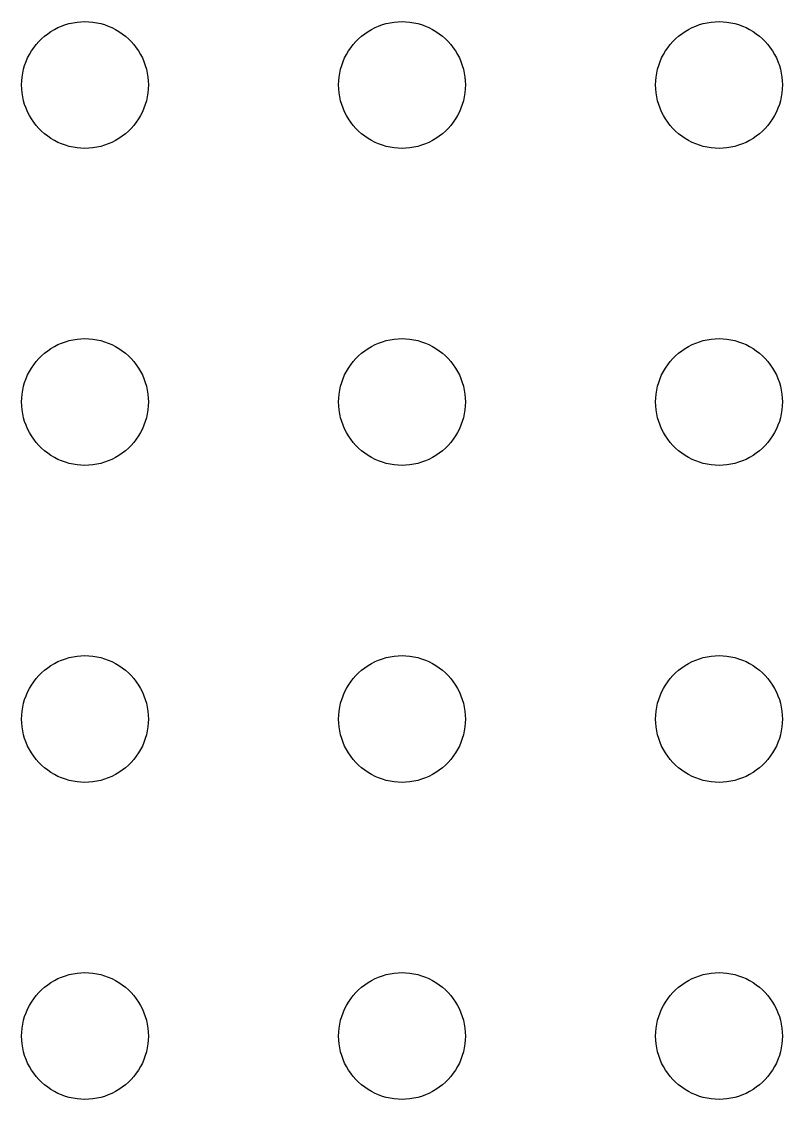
# Model space of a CAD drawing. Header units: metres. Extents: x -104 to 104, y -104 to 104.
# Drawn here: x 4.5 to 40.5, y -55.5 to -4.5 of the extents above; entities that cross this region are included whole.
import ezdxf

# ---------------------------------------------------------------- set-up
doc = ezdxf.new("R2010")
doc.units = ezdxf.units.M

msp = doc.modelspace()

# ---------------------------------------------------------------- linework, layer by layer
for p, q in [((6.75392, -4.59424), (6.93785, -4.55313)), ((6.93785, -4.55313), (7.12399, -4.52365)), ((7.12399, -4.52365), (7.31161, -4.50591)), ((7.31161, -4.50591), (7.5, -4.5)), ((7.5, -4.5), (7.68837, -4.50591)), ((7.68837, -4.50591), (7.87599, -4.52365)), ((7.87599, -4.52365), (8.06213, -4.55313)), ((8.06213, -4.55313), (8.24606, -4.59424)), ((21.7539, -4.59424), (21.9379, -4.55313)), ((21.9379, -4.55313), (22.124, -4.52365)), ((22.124, -4.52365), (22.3116, -4.50591)), ((22.3116, -4.50591), (22.5, -4.5)), ((22.5, -4.5), (22.6884, -4.50591)), ((22.6884, -4.50591), (22.876, -4.52365)), ((22.876, -4.52365), (23.0621, -4.55313)), ((23.0621, -4.55313), (23.2461, -4.59424)), ((36.7539, -4.59424), (36.9379, -4.55313)), ((36.9379, -4.55313), (37.124, -4.52365)), ((37.124, -4.52365), (37.3116, -4.50591)), ((37.3116, -4.50591), (37.5, -4.5)), ((37.5, -4.5), (37.6884, -4.50591)), ((37.6884, -4.50591), (37.876, -4.52365)), ((37.876, -4.52365), (38.0621, -4.55313)), ((38.0621, -4.55313), (38.2461, -4.59424)), ((5.58772, -5.18845), (5.73663, -5.07294)), ((5.73663, -5.07294), (5.89252, -4.96701)), ((5.89252, -4.96701), (6.05473, -4.87108)), ((6.05473, -4.87108), (6.22266, -4.78551)), ((6.22266, -4.78551), (6.39561, -4.71066)), ((6.39561, -4.71066), (6.57294, -4.64682)), ((6.57294, -4.64682), (6.75392, -4.59424)), ((8.24606, -4.59424), (8.42705, -4.64682)), ((8.42705, -4.64682), (8.60437, -4.71066)), ((8.60437, -4.71066), (8.77733, -4.78551)), ((8.77733, -4.78551), (8.94525, -4.87108)), ((8.94525, -4.87108), (9.10747, -4.96701)), ((9.10747, -4.96701), (9.26335, -5.07294)), ((9.26335, -5.07294), (9.41226, -5.18845)), ((20.5877, -5.18845), (20.7366, -5.07294)), ((20.7366, -5.07294), (20.8925, -4.96701)), ((20.8925, -4.96701), (21.0547, -4.87108)), ((21.0547, -4.87108), (21.2227, -4.78551)), ((21.2227, -4.78551), (21.3956, -4.71066)), ((21.3956, -4.71066), (21.5729, -4.64682)), ((21.5729, -4.64682), (21.7539, -4.59424)), ((23.2461, -4.59424), (23.427, -4.64682)), ((23.427, -4.64682), (23.6044, -4.71066)), ((23.6044, -4.71066), (23.7773, -4.78551)), ((23.7773, -4.78551), (23.9453, -4.87108)), ((23.9453, -4.87108), (24.1075, -4.96701)), ((24.1075, -4.96701), (24.2634, -5.07294)), ((24.2634, -5.07294), (24.4123, -5.18845)), ((35.5877, -5.18845), (35.7366, -5.07294)), ((35.7366, -5.07294), (35.8925, -4.96701)), ((35.8925, -4.96701), (36.0547, -4.87108)), ((36.0547, -4.87108), (36.2227, -4.78551)), ((36.2227, -4.78551), (36.3956, -4.71066)), ((36.3956, -4.71066), (36.5729, -4.64682)), ((36.5729, -4.64682), (36.7539, -4.59424)), ((38.2461, -4.59424), (38.427, -4.64682)), ((38.427, -4.64682), (38.6044, -4.71066)), ((38.6044, -4.71066), (38.7773, -4.78551)), ((38.7773, -4.78551), (38.9453, -4.87108)), ((38.9453, -4.87108), (39.1075, -4.96701)), ((39.1075, -4.96701), (39.2634, -5.07294)), ((39.2634, -5.07294), (39.4123, -5.18845)), ((5.07294, -5.73663), (5.18845, -5.58772)), ((5.18845, -5.58772), (5.31308, -5.44635)), ((5.31308, -5.44635), (5.44635, -5.31308)), ((5.44635, -5.31308), (5.58772, -5.18845)), ((9.41226, -5.18845), (9.55363, -5.31308)), ((9.55363, -5.31308), (9.6869, -5.44635)), ((9.6869, -5.44635), (9.81154, -5.58772)), ((9.81154, -5.58772), (9.92705, -5.73663)), ((20.0729, -5.73663), (20.1884, -5.58772)), ((20.1884, -5.58772), (20.3131, -5.44635)), ((20.3131, -5.44635), (20.4464, -5.31308)), ((20.4464, -5.31308), (20.5877, -5.18845)), ((24.4123, -5.18845), (24.5536, -5.31308)), ((24.5536, -5.31308), (24.6869, -5.44635)), ((24.6869, -5.44635), (24.8115, -5.58772)), ((24.8115, -5.58772), (24.927, -5.73663)), ((35.0729, -5.73663), (35.1885, -5.58772)), ((35.1885, -5.58772), (35.3131, -5.44635)), ((35.3131, -5.44635), (35.4464, -5.31308)), ((35.4464, -5.31308), (35.5877, -5.18845)), ((39.4123, -5.18845), (39.5536, -5.31308)), ((39.5536, -5.31308), (39.6869, -5.44635)), ((39.6869, -5.44635), (39.8115, -5.58772)), ((39.8115, -5.58772), (39.927, -5.73663)), ((4.78551, -6.22266), (4.87108, -6.05473)), ((4.87108, -6.05473), (4.96701, -5.89252)), ((4.96701, -5.89252), (5.07294, -5.73663)), ((9.92705, -5.73663), (10.033, -5.89252)), ((10.033, -5.89252), (10.1289, -6.05473)), ((10.1289, -6.05473), (10.2145, -6.22266)), ((19.7855, -6.22266), (19.8711, -6.05473)), ((19.8711, -6.05473), (19.967, -5.89252)), ((19.967, -5.89252), (20.0729, -5.73663)), ((24.927, -5.73663), (25.033, -5.89252)), ((25.033, -5.89252), (25.1289, -6.05473)), ((25.1289, -6.05473), (25.2145, -6.22266)), ((34.7855, -6.22266), (34.8711, -6.05473)), ((34.8711, -6.05473), (34.967, -5.89252)), ((34.967, -5.89252), (35.0729, -5.73663)), ((39.927, -5.73663), (40.033, -5.89252)), ((40.033, -5.89252), (40.1289, -6.05473)), ((40.1289, -6.05473), (40.2145, -6.22266)), ((4.59424, -6.75392), (4.64682, -6.57294)), ((4.64682, -6.57294), (4.71066, -6.39561)), ((4.71066, -6.39561), (4.78551, -6.22266)), ((10.2145, -6.22266), (10.2893, -6.39561)), ((10.2893, -6.39561), (10.3532, -6.57294)), ((10.3532, -6.57294), (10.4057, -6.75392)), ((19.5942, -6.75392), (19.6468, -6.57294)), ((19.6468, -6.57294), (19.7107, -6.39561)), ((19.7107, -6.39561), (19.7855, -6.22266)), ((25.2145, -6.22266), (25.2893, -6.39561)), ((25.2893, -6.39561), (25.3532, -6.57294)), ((25.3532, -6.57294), (25.4057, -6.75392)), ((34.5942, -6.75392), (34.6468, -6.57294)), ((34.6468, -6.57294), (34.7107, -6.39561)), ((34.7107, -6.39561), (34.7855, -6.22266)), ((40.2145, -6.22266), (40.2893, -6.39561)), ((40.2893, -6.39561), (40.3532, -6.57294)), ((40.3532, -6.57294), (40.4057, -6.75392)), ((4.50591, -7.31161), (4.52365, -7.12399)), ((4.52365, -7.12399), (4.55313, -6.93785)), ((4.55313, -6.93785), (4.59424, -6.75392)), ((10.4057, -6.75392), (10.4469, -6.93785)), ((10.4469, -6.93785), (10.4763, -7.12399)), ((10.4763, -7.12399), (10.4941, -7.31161)), ((19.5059, -7.31161), (19.5237, -7.12399)), ((19.5237, -7.12399), (19.5531, -6.93785)), ((19.5531, -6.93785), (19.5942, -6.75392)), ((25.4057, -6.75392), (25.4469, -6.93785)), ((25.4469, -6.93785), (25.4763, -7.12399)), ((25.4763, -7.12399), (25.4941, -7.31161)), ((34.5059, -7.31161), (34.5237, -7.12399)), ((34.5237, -7.12399), (34.5531, -6.93785)), ((34.5531, -6.93785), (34.5942, -6.75392)), ((40.4057, -6.75392), (40.4469, -6.93785)), ((40.4469, -6.93785), (40.4763, -7.12399)), ((40.4763, -7.12399), (40.4941, -7.31161)), ((4.5, -7.5), (4.50591, -7.31161)), ((4.50591, -7.68837), (4.5, -7.5)), ((10.4941, -7.31161), (10.5, -7.5)), ((10.5, -7.5), (10.4941, -7.68837)), ((19.5, -7.5), (19.5059, -7.31161)), ((19.5059, -7.68837), (19.5, -7.5)), ((25.4941, -7.31161), (25.5, -7.5)), ((25.5, -7.5), (25.4941, -7.68837)), ((34.5, -7.5), (34.5059, -7.31161)), ((34.5059, -7.68837), (34.5, -7.5)), ((40.4941, -7.31161), (40.5, -7.5)), ((40.5, -7.5), (40.4941, -7.68837)), ((4.52365, -7.87599), (4.50591, -7.68837)), ((4.55313, -8.06213), (4.52365, -7.87599)), ((4.59424, -8.24606), (4.55313, -8.06213)), ((10.4469, -8.06213), (10.4057, -8.24606)), ((10.4763, -7.87599), (10.4469, -8.06213)), ((10.4941, -7.68837), (10.4763, -7.87599)), ((19.5237, -7.87599), (19.5059, -7.68837)), ((19.5531, -8.06213), (19.5237, -7.87599)), ((19.5942, -8.24606), (19.5531, -8.06213)), ((25.4469, -8.06213), (25.4057, -8.24606)), ((25.4763, -7.87599), (25.4469, -8.06213)), ((25.4941, -7.68837), (25.4763, -7.87599)), ((34.5237, -7.87599), (34.5059, -7.68837)), ((34.5531, -8.06213), (34.5237, -7.87599)), ((34.5942, -8.24606), (34.5531, -8.06213)), ((40.4469, -8.06213), (40.4057, -8.24606)), ((40.4763, -7.87599), (40.4469, -8.06213)), ((40.4941, -7.68837), (40.4763, -7.87599)), ((4.64682, -8.42705), (4.59424, -8.24606)), ((4.71066, -8.60437), (4.64682, -8.42705)), ((4.78551, -8.77733), (4.71066, -8.60437)), ((10.2893, -8.60437), (10.2145, -8.77733)), ((10.3532, -8.42705), (10.2893, -8.60437)), ((10.4057, -8.24606), (10.3532, -8.42705)), ((19.6468, -8.42705), (19.5942, -8.24606)), ((19.7107, -8.60437), (19.6468, -8.42705)), ((19.7855, -8.77733), (19.7107, -8.60437)), ((25.2893, -8.60437), (25.2145, -8.77733)), ((25.3532, -8.42705), (25.2893, -8.60437)), ((25.4057, -8.24606), (25.3532, -8.42705)), ((34.6468, -8.42705), (34.5942, -8.24606)), ((34.7107, -8.60437), (34.6468, -8.42705)), ((34.7855, -8.77733), (34.7107, -8.60437)), ((40.2893, -8.60437), (40.2145, -8.77733)), ((40.3532, -8.42705), (40.2893, -8.60437)), ((40.4057, -8.24606), (40.3532, -8.42705)), ((4.87108, -8.94525), (4.78551, -8.77733)), ((4.96701, -9.10747), (4.87108, -8.94525)), ((5.07294, -9.26335), (4.96701, -9.10747)), ((10.033, -9.10747), (9.92705, -9.26335)), ((10.1289, -8.94525), (10.033, -9.10747)), ((10.2145, -8.77733), (10.1289, -8.94525)), ((19.8711, -8.94525), (19.7855, -8.77733)), ((19.967, -9.10747), (19.8711, -8.94525)), ((20.0729, -9.26335), (19.967, -9.10747)), ((25.033, -9.10747), (24.927, -9.26335)), ((25.1289, -8.94525), (25.033, -9.10747)), ((25.2145, -8.77733), (25.1289, -8.94525)), ((34.8711, -8.94525), (34.7855, -8.77733)), ((34.967, -9.10747), (34.8711, -8.94525)), ((35.0729, -9.26335), (34.967, -9.10747)), ((40.033, -9.10747), (39.927, -9.26335)), ((40.1289, -8.94525), (40.033, -9.10747)), ((40.2145, -8.77733), (40.1289, -8.94525)), ((5.18845, -9.41226), (5.07294, -9.26335)), ((5.31308, -9.55363), (5.18845, -9.41226)), ((5.44635, -9.6869), (5.31308, -9.55363)), ((5.58772, -9.81154), (5.44635, -9.6869)), ((9.55363, -9.6869), (9.41226, -9.81154)), ((9.6869, -9.55363), (9.55363, -9.6869)), ((9.81154, -9.41226), (9.6869, -9.55363)), ((9.92705, -9.26335), (9.81154, -9.41226)), ((20.1884, -9.41226), (20.0729, -9.26335)), ((20.3131, -9.55363), (20.1884, -9.41226)), ((20.4464, -9.6869), (20.3131, -9.55363)), ((20.5877, -9.81154), (20.4464, -9.6869)), ((24.5536, -9.6869), (24.4123, -9.81154)), ((24.6869, -9.55363), (24.5536, -9.6869)), ((24.8115, -9.41226), (24.6869, -9.55363)), ((24.927, -9.26335), (24.8115, -9.41226)), ((35.1885, -9.41226), (35.0729, -9.26335)), ((35.3131, -9.55363), (35.1885, -9.41226)), ((35.4464, -9.6869), (35.3131, -9.55363)), ((35.5877, -9.81154), (35.4464, -9.6869)), ((39.5536, -9.6869), (39.4123, -9.81154)), ((39.6869, -9.55363), (39.5536, -9.6869)), ((39.8115, -9.41226), (39.6869, -9.55363)), ((39.927, -9.26335), (39.8115, -9.41226)), ((5.73663, -9.92705), (5.58772, -9.81154)), ((5.89252, -10.033), (5.73663, -9.92705)), ((6.05473, -10.1289), (5.89252, -10.033)), ((6.22266, -10.2145), (6.05473, -10.1289)), ((8.94525, -10.1289), (8.77733, -10.2145)), ((9.10747, -10.033), (8.94525, -10.1289)), ((9.26335, -9.92705), (9.10747, -10.033)), ((9.41226, -9.81154), (9.26335, -9.92705)), ((20.7366, -9.92705), (20.5877, -9.81154)), ((20.8925, -10.033), (20.7366, -9.92705)), ((21.0547, -10.1289), (20.8925, -10.033)), ((21.2227, -10.2145), (21.0547, -10.1289)), ((23.9453, -10.1289), (23.7773, -10.2145)), ((24.1075, -10.033), (23.9453, -10.1289)), ((24.2634, -9.92705), (24.1075, -10.033)), ((24.4123, -9.81154), (24.2634, -9.92705)), ((35.7366, -9.92705), (35.5877, -9.81154)), ((35.8925, -10.033), (35.7366, -9.92705)), ((36.0547, -10.1289), (35.8925, -10.033)), ((36.2227, -10.2145), (36.0547, -10.1289)), ((38.9453, -10.1289), (38.7773, -10.2145)), ((39.1075, -10.033), (38.9453, -10.1289)), ((39.2634, -9.92705), (39.1075, -10.033)), ((39.4123, -9.81154), (39.2634, -9.92705)), ((6.39561, -10.2893), (6.22266, -10.2145)), ((6.57294, -10.3532), (6.39561, -10.2893)), ((6.75392, -10.4057), (6.57294, -10.3532)), ((6.93785, -10.4469), (6.75392, -10.4057)), ((7.12399, -10.4763), (6.93785, -10.4469)), ((7.31161, -10.4941), (7.12399, -10.4763)), ((7.5, -10.5), (7.31161, -10.4941)), ((7.68837, -10.4941), (7.5, -10.5)), ((7.87599, -10.4763), (7.68837, -10.4941)), ((8.06213, -10.4469), (7.87599, -10.4763)), ((8.24606, -10.4057), (8.06213, -10.4469)), ((8.42705, -10.3532), (8.24606, -10.4057)), ((8.60437, -10.2893), (8.42705, -10.3532)), ((8.77733, -10.2145), (8.60437, -10.2893)), ((21.3956, -10.2893), (21.2227, -10.2145)), ((21.5729, -10.3532), (21.3956, -10.2893)), ((21.7539, -10.4057), (21.5729, -10.3532)), ((21.9379, -10.4469), (21.7539, -10.4057)), ((22.124, -10.4763), (21.9379, -10.4469)), ((22.3116, -10.4941), (22.124, -10.4763)), ((22.5, -10.5), (22.3116, -10.4941)), ((22.6884, -10.4941), (22.5, -10.5)), ((22.876, -10.4763), (22.6884, -10.4941)), ((23.0621, -10.4469), (22.876, -10.4763)), ((23.2461, -10.4057), (23.0621, -10.4469)), ((23.427, -10.3532), (23.2461, -10.4057)), ((23.6044, -10.2893), (23.427, -10.3532)), ((23.7773, -10.2145), (23.6044, -10.2893)), ((36.3956, -10.2893), (36.2227, -10.2145)), ((36.5729, -10.3532), (36.3956, -10.2893)), ((36.7539, -10.4057), (36.5729, -10.3532)), ((36.9379, -10.4469), (36.7539, -10.4057)), ((37.124, -10.4763), (36.9379, -10.4469)), ((37.3116, -10.4941), (37.124, -10.4763)), ((37.5, -10.5), (37.3116, -10.4941)), ((37.6884, -10.4941), (37.5, -10.5)), ((37.876, -10.4763), (37.6884, -10.4941)), ((38.0621, -10.4469), (37.876, -10.4763)), ((38.2461, -10.4057), (38.0621, -10.4469)), ((38.427, -10.3532), (38.2461, -10.4057)), ((38.6044, -10.2893), (38.427, -10.3532)), ((38.7773, -10.2145), (38.6044, -10.2893)), ((5.89252, -19.967), (6.05473, -19.8711)), ((6.05473, -19.8711), (6.22266, -19.7855)), ((6.22266, -19.7855), (6.39561, -19.7107)), ((6.39561, -19.7107), (6.57294, -19.6468)), ((6.57294, -19.6468), (6.75392, -19.5942)), ((6.75392, -19.5942), (6.93785, -19.5531)), ((6.93785, -19.5531), (7.12399, -19.5237)), ((7.12399, -19.5237), (7.31161, -19.5059)), ((7.31161, -19.5059), (7.5, -19.5)), ((7.5, -19.5), (7.68837, -19.5059)), ((7.68837, -19.5059), (7.87599, -19.5237)), ((7.87599, -19.5237), (8.06213, -19.5531)), ((8.06213, -19.5531), (8.24606, -19.5942)), ((8.24606, -19.5942), (8.42705, -19.6468)), ((8.42705, -19.6468), (8.60437, -19.7107)), ((8.60437, -19.7107), (8.77733, -19.7855)), ((8.77733, -19.7855), (8.94525, -19.8711)), ((8.94525, -19.8711), (9.10747, -19.967)), ((20.8925, -19.967), (21.0547, -19.8711)), ((21.0547, -19.8711), (21.2227, -19.7855)), ((21.2227, -19.7855), (21.3956, -19.7107)), ((21.3956, -19.7107), (21.5729, -19.6468)), ((21.5729, -19.6468), (21.7539, -19.5942)), ((21.7539, -19.5942), (21.9379, -19.5531)), ((21.9379, -19.5531), (22.124, -19.5237)), ((22.124, -19.5237), (22.3116, -19.5059)), ((22.3116, -19.5059), (22.5, -19.5)), ((22.5, -19.5), (22.6884, -19.5059)), ((22.6884, -19.5059), (22.876, -19.5237)), ((22.876, -19.5237), (23.0621, -19.5531)), ((23.0621, -19.5531), (23.2461, -19.5942)), ((23.2461, -19.5942), (23.427, -19.6468)), ((23.427, -19.6468), (23.6044, -19.7107)), ((23.6044, -19.7107), (23.7773, -19.7855)), ((23.7773, -19.7855), (23.9453, -19.8711)), ((23.9453, -19.8711), (24.1075, -19.967)), ((35.8925, -19.967), (36.0547, -19.8711)), ((36.0547, -19.8711), (36.2227, -19.7855)), ((36.2227, -19.7855), (36.3956, -19.7107)), ((36.3956, -19.7107), (36.5729, -19.6468)), ((36.5729, -19.6468), (36.7539, -19.5942)), ((36.7539, -19.5942), (36.9379, -19.5531)), ((36.9379, -19.5531), (37.124, -19.5237)), ((37.124, -19.5237), (37.3116, -19.5059)), ((37.3116, -19.5059), (37.5, -19.5)), ((37.5, -19.5), (37.6884, -19.5059)), ((37.6884, -19.5059), (37.876, -19.5237)), ((37.876, -19.5237), (38.0621, -19.5531)), ((38.0621, -19.5531), (38.2461, -19.5942)), ((38.2461, -19.5942), (38.427, -19.6468)), ((38.427, -19.6468), (38.6044, -19.7107)), ((38.6044, -19.7107), (38.7773, -19.7855)), ((38.7773, -19.7855), (38.9453, -19.8711)), ((38.9453, -19.8711), (39.1075, -19.967)), ((5.31308, -20.4464), (5.44635, -20.3131)), ((5.44635, -20.3131), (5.58772, -20.1884)), ((5.58772, -20.1884), (5.73663, -20.0729)), ((5.73663, -20.0729), (5.89252, -19.967)), ((9.10747, -19.967), (9.26335, -20.0729)), ((9.26335, -20.0729), (9.41226, -20.1884)), ((9.41226, -20.1884), (9.55363, -20.3131)), ((9.55363, -20.3131), (9.6869, -20.4464)), ((20.3131, -20.4464), (20.4464, -20.3131)), ((20.4464, -20.3131), (20.5877, -20.1884)), ((20.5877, -20.1884), (20.7366, -20.0729)), ((20.7366, -20.0729), (20.8925, -19.967)), ((24.1075, -19.967), (24.2634, -20.0729)), ((24.2634, -20.0729), (24.4123, -20.1884)), ((24.4123, -20.1884), (24.5536, -20.3131)), ((24.5536, -20.3131), (24.6869, -20.4464)), ((35.3131, -20.4464), (35.4464, -20.3131)), ((35.4464, -20.3131), (35.5877, -20.1884)), ((35.5877, -20.1884), (35.7366, -20.0729)), ((35.7366, -20.0729), (35.8925, -19.967)), ((39.1075, -19.967), (39.2634, -20.0729)), ((39.2634, -20.0729), (39.4123, -20.1884)), ((39.4123, -20.1884), (39.5536, -20.3131)), ((39.5536, -20.3131), (39.6869, -20.4464)), ((4.87108, -21.0547), (4.96701, -20.8925)), ((4.96701, -20.8925), (5.07294, -20.7366)), ((5.07294, -20.7366), (5.18845, -20.5877)), ((5.18845, -20.5877), (5.31308, -20.4464)), ((9.6869, -20.4464), (9.81154, -20.5877)), ((9.81154, -20.5877), (9.92705, -20.7366)), ((9.92705, -20.7366), (10.033, -20.8925)), ((10.033, -20.8925), (10.1289, -21.0547)), ((19.8711, -21.0547), (19.967, -20.8925)), ((19.967, -20.8925), (20.0729, -20.7366)), ((20.0729, -20.7366), (20.1884, -20.5877)), ((20.1884, -20.5877), (20.3131, -20.4464)), ((24.6869, -20.4464), (24.8115, -20.5877)), ((24.8115, -20.5877), (24.927, -20.7366)), ((24.927, -20.7366), (25.033, -20.8925)), ((25.033, -20.8925), (25.1289, -21.0547)), ((34.8711, -21.0547), (34.967, -20.8925)), ((34.967, -20.8925), (35.0729, -20.7366)), ((35.0729, -20.7366), (35.1885, -20.5877)), ((35.1885, -20.5877), (35.3131, -20.4464)), ((39.6869, -20.4464), (39.8115, -20.5877)), ((39.8115, -20.5877), (39.927, -20.7366)), ((39.927, -20.7366), (40.033, -20.8925)), ((40.033, -20.8925), (40.1289, -21.0547)), ((4.64682, -21.5729), (4.71066, -21.3956)), ((4.71066, -21.3956), (4.78551, -21.2227)), ((4.78551, -21.2227), (4.87108, -21.0547)), ((10.1289, -21.0547), (10.2145, -21.2227)), ((10.2145, -21.2227), (10.2893, -21.3956)), ((10.2893, -21.3956), (10.3532, -21.5729)), ((19.6468, -21.5729), (19.7107, -21.3956)), ((19.7107, -21.3956), (19.7855, -21.2227)), ((19.7855, -21.2227), (19.8711, -21.0547)), ((25.1289, -21.0547), (25.2145, -21.2227)), ((25.2145, -21.2227), (25.2893, -21.3956)), ((25.2893, -21.3956), (25.3532, -21.5729)), ((34.6468, -21.5729), (34.7107, -21.3956)), ((34.7107, -21.3956), (34.7855, -21.2227)), ((34.7855, -21.2227), (34.8711, -21.0547)), ((40.1289, -21.0547), (40.2145, -21.2227)), ((40.2145, -21.2227), (40.2893, -21.3956)), ((40.2893, -21.3956), (40.3532, -21.5729)), ((4.55313, -21.9379), (4.59424, -21.7539)), ((4.59424, -21.7539), (4.64682, -21.5729)), ((10.3532, -21.5729), (10.4057, -21.7539)), ((10.4057, -21.7539), (10.4469, -21.9379)), ((19.5531, -21.9379), (19.5942, -21.7539)), ((19.5942, -21.7539), (19.6468, -21.5729)), ((25.3532, -21.5729), (25.4057, -21.7539)), ((25.4057, -21.7539), (25.4469, -21.9379)), ((34.5531, -21.9379), (34.5942, -21.7539)), ((34.5942, -21.7539), (34.6468, -21.5729)), ((40.3532, -21.5729), (40.4057, -21.7539)), ((40.4057, -21.7539), (40.4469, -21.9379)), ((4.5, -22.5), (4.50591, -22.3116)), ((4.50591, -22.3116), (4.52365, -22.124)), ((4.52365, -22.124), (4.55313, -21.9379)), ((10.4469, -21.9379), (10.4763, -22.124)), ((10.4763, -22.124), (10.4941, -22.3116)), ((10.4941, -22.3116), (10.5, -22.5)), ((19.5, -22.5), (19.5059, -22.3116)), ((19.5059, -22.3116), (19.5237, -22.124)), ((19.5237, -22.124), (19.5531, -21.9379)), ((25.4469, -21.9379), (25.4763, -22.124)), ((25.4763, -22.124), (25.4941, -22.3116)), ((25.4941, -22.3116), (25.5, -22.5)), ((34.5, -22.5), (34.5059, -22.3116)), ((34.5059, -22.3116), (34.5237, -22.124)), ((34.5237, -22.124), (34.5531, -21.9379)), ((40.4469, -21.9379), (40.4763, -22.124)), ((40.4763, -22.124), (40.4941, -22.3116)), ((40.4941, -22.3116), (40.5, -22.5)), ((4.50591, -22.6884), (4.5, -22.5)), ((4.52365, -22.876), (4.50591, -22.6884)), ((4.55313, -23.0621), (4.52365, -22.876)), ((10.4763, -22.876), (10.4469, -23.0621)), ((10.4941, -22.6884), (10.4763, -22.876)), ((10.5, -22.5), (10.4941, -22.6884)), ((19.5059, -22.6884), (19.5, -22.5)), ((19.5237, -22.876), (19.5059, -22.6884)), ((19.5531, -23.0621), (19.5237, -22.876)), ((25.4763, -22.876), (25.4469, -23.0621)), ((25.4941, -22.6884), (25.4763, -22.876)), ((25.5, -22.5), (25.4941, -22.6884)), ((34.5059, -22.6884), (34.5, -22.5)), ((34.5237, -22.876), (34.5059, -22.6884)), ((34.5531, -23.0621), (34.5237, -22.876)), ((40.4763, -22.876), (40.4469, -23.0621)), ((40.4941, -22.6884), (40.4763, -22.876)), ((40.5, -22.5), (40.4941, -22.6884)), ((4.59424, -23.2461), (4.55313, -23.0621)), ((4.64682, -23.427), (4.59424, -23.2461)), ((4.71066, -23.6044), (4.64682, -23.427)), ((10.3532, -23.427), (10.2893, -23.6044)), ((10.4057, -23.2461), (10.3532, -23.427)), ((10.4469, -23.0621), (10.4057, -23.2461)), ((19.5942, -23.2461), (19.5531, -23.0621)), ((19.6468, -23.427), (19.5942, -23.2461)), ((19.7107, -23.6044), (19.6468, -23.427)), ((25.3532, -23.427), (25.2893, -23.6044)), ((25.4057, -23.2461), (25.3532, -23.427)), ((25.4469, -23.0621), (25.4057, -23.2461)), ((34.5942, -23.2461), (34.5531, -23.0621)), ((34.6468, -23.427), (34.5942, -23.2461)), ((34.7107, -23.6044), (34.6468, -23.427)), ((40.3532, -23.427), (40.2893, -23.6044)), ((40.4057, -23.2461), (40.3532, -23.427)), ((40.4469, -23.0621), (40.4057, -23.2461)), ((4.78551, -23.7773), (4.71066, -23.6044)), ((4.87108, -23.9453), (4.78551, -23.7773)), ((4.96701, -24.1075), (4.87108, -23.9453)), ((10.1289, -23.9453), (10.033, -24.1075)), ((10.2145, -23.7773), (10.1289, -23.9453)), ((10.2893, -23.6044), (10.2145, -23.7773)), ((19.7855, -23.7773), (19.7107, -23.6044)), ((19.8711, -23.9453), (19.7855, -23.7773)), ((19.967, -24.1075), (19.8711, -23.9453)), ((25.1289, -23.9453), (25.033, -24.1075)), ((25.2145, -23.7773), (25.1289, -23.9453)), ((25.2893, -23.6044), (25.2145, -23.7773)), ((34.7855, -23.7773), (34.7107, -23.6044)), ((34.8711, -23.9453), (34.7855, -23.7773)), ((34.967, -24.1075), (34.8711, -23.9453)), ((40.1289, -23.9453), (40.033, -24.1075)), ((40.2145, -23.7773), (40.1289, -23.9453)), ((40.2893, -23.6044), (40.2145, -23.7773)), ((5.07294, -24.2634), (4.96701, -24.1075)), ((5.18845, -24.4123), (5.07294, -24.2634)), ((5.31308, -24.5536), (5.18845, -24.4123)), ((9.81154, -24.4123), (9.6869, -24.5536)), ((9.92705, -24.2634), (9.81154, -24.4123)), ((10.033, -24.1075), (9.92705, -24.2634)), ((20.0729, -24.2634), (19.967, -24.1075)), ((20.1884, -24.4123), (20.0729, -24.2634)), ((20.3131, -24.5536), (20.1884, -24.4123)), ((24.8115, -24.4123), (24.6869, -24.5536)), ((24.927, -24.2634), (24.8115, -24.4123)), ((25.033, -24.1075), (24.927, -24.2634)), ((35.0729, -24.2634), (34.967, -24.1075)), ((35.1885, -24.4123), (35.0729, -24.2634)), ((35.3131, -24.5536), (35.1885, -24.4123)), ((39.8115, -24.4123), (39.6869, -24.5536)), ((39.927, -24.2634), (39.8115, -24.4123)), ((40.033, -24.1075), (39.927, -24.2634)), ((5.44635, -24.6869), (5.31308, -24.5536)), ((5.58772, -24.8115), (5.44635, -24.6869)), ((5.73663, -24.927), (5.58772, -24.8115)), ((5.89252, -25.033), (5.73663, -24.927)), ((9.26335, -24.927), (9.10747, -25.033)), ((9.41226, -24.8115), (9.26335, -24.927)), ((9.55363, -24.6869), (9.41226, -24.8115)), ((9.6869, -24.5536), (9.55363, -24.6869)), ((20.4464, -24.6869), (20.3131, -24.5536)), ((20.5877, -24.8115), (20.4464, -24.6869)), ((20.7366, -24.927), (20.5877, -24.8115)), ((20.8925, -25.033), (20.7366, -24.927)), ((24.2634, -24.927), (24.1075, -25.033)), ((24.4123, -24.8115), (24.2634, -24.927)), ((24.5536, -24.6869), (24.4123, -24.8115)), ((24.6869, -24.5536), (24.5536, -24.6869)), ((35.4464, -24.6869), (35.3131, -24.5536)), ((35.5877, -24.8115), (35.4464, -24.6869)), ((35.7366, -24.927), (35.5877, -24.8115)), ((35.8925, -25.033), (35.7366, -24.927)), ((39.2634, -24.927), (39.1075, -25.033)), ((39.4123, -24.8115), (39.2634, -24.927)), ((39.5536, -24.6869), (39.4123, -24.8115)), ((39.6869, -24.5536), (39.5536, -24.6869)), ((6.05473, -25.1289), (5.89252, -25.033)), ((6.22266, -25.2145), (6.05473, -25.1289)), ((6.39561, -25.2893), (6.22266, -25.2145)), ((6.57294, -25.3532), (6.39561, -25.2893)), ((6.75392, -25.4057), (6.57294, -25.3532)), ((6.93785, -25.4469), (6.75392, -25.4057)), ((7.12399, -25.4763), (6.93785, -25.4469)), ((7.31161, -25.4941), (7.12399, -25.4763)), ((7.5, -25.5), (7.31161, -25.4941)), ((7.68837, -25.4941), (7.5, -25.5)), ((7.87599, -25.4763), (7.68837, -25.4941)), ((8.06213, -25.4469), (7.87599, -25.4763)), ((8.24606, -25.4057), (8.06213, -25.4469)), ((8.42705, -25.3532), (8.24606, -25.4057)), ((8.60437, -25.2893), (8.42705, -25.3532)), ((8.77733, -25.2145), (8.60437, -25.2893)), ((8.94525, -25.1289), (8.77733, -25.2145)), ((9.10747, -25.033), (8.94525, -25.1289)), ((21.0547, -25.1289), (20.8925, -25.033)), ((21.2227, -25.2145), (21.0547, -25.1289)), ((21.3956, -25.2893), (21.2227, -25.2145)), ((21.5729, -25.3532), (21.3956, -25.2893)), ((21.7539, -25.4057), (21.5729, -25.3532)), ((21.9379, -25.4469), (21.7539, -25.4057)), ((22.124, -25.4763), (21.9379, -25.4469)), ((22.3116, -25.4941), (22.124, -25.4763)), ((22.5, -25.5), (22.3116, -25.4941)), ((22.6884, -25.4941), (22.5, -25.5)), ((22.876, -25.4763), (22.6884, -25.4941)), ((23.0621, -25.4469), (22.876, -25.4763)), ((23.2461, -25.4057), (23.0621, -25.4469)), ((23.427, -25.3532), (23.2461, -25.4057)), ((23.6044, -25.2893), (23.427, -25.3532)), ((23.7773, -25.2145), (23.6044, -25.2893)), ((23.9453, -25.1289), (23.7773, -25.2145)), ((24.1075, -25.033), (23.9453, -25.1289)), ((36.0547, -25.1289), (35.8925, -25.033)), ((36.2227, -25.2145), (36.0547, -25.1289)), ((36.3956, -25.2893), (36.2227, -25.2145)), ((36.5729, -25.3532), (36.3956, -25.2893)), ((36.7539, -25.4057), (36.5729, -25.3532)), ((36.9379, -25.4469), (36.7539, -25.4057)), ((37.124, -25.4763), (36.9379, -25.4469)), ((37.3116, -25.4941), (37.124, -25.4763)), ((37.5, -25.5), (37.3116, -25.4941)), ((37.6884, -25.4941), (37.5, -25.5)), ((37.876, -25.4763), (37.6884, -25.4941)), ((38.0621, -25.4469), (37.876, -25.4763)), ((38.2461, -25.4057), (38.0621, -25.4469)), ((38.427, -25.3532), (38.2461, -25.4057)), ((38.6044, -25.2893), (38.427, -25.3532)), ((38.7773, -25.2145), (38.6044, -25.2893)), ((38.9453, -25.1289), (38.7773, -25.2145)), ((39.1075, -25.033), (38.9453, -25.1289)), ((6.39561, -34.7107), (6.57294, -34.6468)), ((6.57294, -34.6468), (6.75392, -34.5942)), ((6.75392, -34.5942), (6.93785, -34.5531)), ((6.93785, -34.5531), (7.12399, -34.5237)), ((7.12399, -34.5237), (7.31161, -34.5059)), ((7.31161, -34.5059), (7.5, -34.5)), ((7.5, -34.5), (7.68837, -34.5059)), ((7.68837, -34.5059), (7.87599, -34.5237)), ((7.87599, -34.5237), (8.06213, -34.5531)), ((8.06213, -34.5531), (8.24606, -34.5942)), ((8.24606, -34.5942), (8.42705, -34.6468)), ((8.42705, -34.6468), (8.60437, -34.7107)), ((21.3956, -34.7107), (21.5729, -34.6468)), ((21.5729, -34.6468), (21.7539, -34.5942)), ((21.7539, -34.5942), (21.9379, -34.5531)), ((21.9379, -34.5531), (22.124, -34.5237)), ((22.124, -34.5237), (22.3116, -34.5059)), ((22.3116, -34.5059), (22.5, -34.5)), ((22.5, -34.5), (22.6884, -34.5059)), ((22.6884, -34.5059), (22.876, -34.5237)), ((22.876, -34.5237), (23.0621, -34.5531)), ((23.0621, -34.5531), (23.2461, -34.5942)), ((23.2461, -34.5942), (23.427, -34.6468)), ((23.427, -34.6468), (23.6044, -34.7107)), ((36.3956, -34.7107), (36.5729, -34.6468)), ((36.5729, -34.6468), (36.7539, -34.5942)), ((36.7539, -34.5942), (36.9379, -34.5531)), ((36.9379, -34.5531), (37.124, -34.5237)), ((37.124, -34.5237), (37.3116, -34.5059)), ((37.3116, -34.5059), (37.5, -34.5)), ((37.5, -34.5), (37.6884, -34.5059)), ((37.6884, -34.5059), (37.876, -34.5237)), ((37.876, -34.5237), (38.0621, -34.5531)), ((38.0621, -34.5531), (38.2461, -34.5942)), ((38.2461, -34.5942), (38.427, -34.6468)), ((38.427, -34.6468), (38.6044, -34.7107)), ((5.44635, -35.3131), (5.58772, -35.1885)), ((5.58772, -35.1885), (5.73663, -35.0729)), ((5.73663, -35.0729), (5.89252, -34.967)), ((5.89252, -34.967), (6.05473, -34.8711)), ((6.05473, -34.8711), (6.22266, -34.7855)), ((6.22266, -34.7855), (6.39561, -34.7107)), ((8.60437, -34.7107), (8.77733, -34.7855)), ((8.77733, -34.7855), (8.94525, -34.8711)), ((8.94525, -34.8711), (9.10747, -34.967)), ((9.10747, -34.967), (9.26335, -35.0729)), ((9.26335, -35.0729), (9.41226, -35.1885)), ((9.41226, -35.1885), (9.55363, -35.3131)), ((20.4464, -35.3131), (20.5877, -35.1885)), ((20.5877, -35.1885), (20.7366, -35.0729)), ((20.7366, -35.0729), (20.8925, -34.967)), ((20.8925, -34.967), (21.0547, -34.8711)), ((21.0547, -34.8711), (21.2227, -34.7855)), ((21.2227, -34.7855), (21.3956, -34.7107)), ((23.6044, -34.7107), (23.7773, -34.7855)), ((23.7773, -34.7855), (23.9453, -34.8711)), ((23.9453, -34.8711), (24.1075, -34.967)), ((24.1075, -34.967), (24.2634, -35.0729)), ((24.2634, -35.0729), (24.4123, -35.1885)), ((24.4123, -35.1885), (24.5536, -35.3131)), ((35.4464, -35.3131), (35.5877, -35.1885)), ((35.5877, -35.1885), (35.7366, -35.0729)), ((35.7366, -35.0729), (35.8925, -34.967)), ((35.8925, -34.967), (36.0547, -34.8711)), ((36.0547, -34.8711), (36.2227, -34.7855)), ((36.2227, -34.7855), (36.3956, -34.7107)), ((38.6044, -34.7107), (38.7773, -34.7855)), ((38.7773, -34.7855), (38.9453, -34.8711)), ((38.9453, -34.8711), (39.1075, -34.967)), ((39.1075, -34.967), (39.2634, -35.0729)), ((39.2634, -35.0729), (39.4123, -35.1885)), ((39.4123, -35.1885), (39.5536, -35.3131)), ((5.07294, -35.7366), (5.18845, -35.5877)), ((5.18845, -35.5877), (5.31308, -35.4464)), ((5.31308, -35.4464), (5.44635, -35.3131)), ((9.55363, -35.3131), (9.6869, -35.4464)), ((9.6869, -35.4464), (9.81154, -35.5877)), ((9.81154, -35.5877), (9.92705, -35.7366)), ((20.0729, -35.7366), (20.1884, -35.5877)), ((20.1884, -35.5877), (20.3131, -35.4464)), ((20.3131, -35.4464), (20.4464, -35.3131)), ((24.5536, -35.3131), (24.6869, -35.4464)), ((24.6869, -35.4464), (24.8115, -35.5877)), ((24.8115, -35.5877), (24.927, -35.7366)), ((35.0729, -35.7366), (35.1885, -35.5877)), ((35.1885, -35.5877), (35.3131, -35.4464)), ((35.3131, -35.4464), (35.4464, -35.3131)), ((39.5536, -35.3131), (39.6869, -35.4464)), ((39.6869, -35.4464), (39.8115, -35.5877)), ((39.8115, -35.5877), (39.927, -35.7366)), ((4.78551, -36.2227), (4.87108, -36.0547)), ((4.87108, -36.0547), (4.96701, -35.8925)), ((4.96701, -35.8925), (5.07294, -35.7366)), ((9.92705, -35.7366), (10.033, -35.8925)), ((10.033, -35.8925), (10.1289, -36.0547)), ((10.1289, -36.0547), (10.2145, -36.2227)), ((19.7855, -36.2227), (19.8711, -36.0547)), ((19.8711, -36.0547), (19.967, -35.8925)), ((19.967, -35.8925), (20.0729, -35.7366)), ((24.927, -35.7366), (25.033, -35.8925)), ((25.033, -35.8925), (25.1289, -36.0547)), ((25.1289, -36.0547), (25.2145, -36.2227)), ((34.7855, -36.2227), (34.8711, -36.0547)), ((34.8711, -36.0547), (34.967, -35.8925)), ((34.967, -35.8925), (35.0729, -35.7366)), ((39.927, -35.7366), (40.033, -35.8925)), ((40.033, -35.8925), (40.1289, -36.0547)), ((40.1289, -36.0547), (40.2145, -36.2227)), ((4.59424, -36.7539), (4.64682, -36.5729)), ((4.64682, -36.5729), (4.71066, -36.3956)), ((4.71066, -36.3956), (4.78551, -36.2227)), ((10.2145, -36.2227), (10.2893, -36.3956)), ((10.2893, -36.3956), (10.3532, -36.5729)), ((10.3532, -36.5729), (10.4057, -36.7539)), ((19.5942, -36.7539), (19.6468, -36.5729)), ((19.6468, -36.5729), (19.7107, -36.3956)), ((19.7107, -36.3956), (19.7855, -36.2227)), ((25.2145, -36.2227), (25.2893, -36.3956)), ((25.2893, -36.3956), (25.3532, -36.5729)), ((25.3532, -36.5729), (25.4057, -36.7539)), ((34.5942, -36.7539), (34.6468, -36.5729)), ((34.6468, -36.5729), (34.7107, -36.3956)), ((34.7107, -36.3956), (34.7855, -36.2227)), ((40.2145, -36.2227), (40.2893, -36.3956)), ((40.2893, -36.3956), (40.3532, -36.5729)), ((40.3532, -36.5729), (40.4057, -36.7539)), ((4.50591, -37.3116), (4.52365, -37.124)), ((4.52365, -37.124), (4.55313, -36.9379)), ((4.55313, -36.9379), (4.59424, -36.7539)), ((10.4057, -36.7539), (10.4469, -36.9379)), ((10.4469, -36.9379), (10.4763, -37.124)), ((10.4763, -37.124), (10.4941, -37.3116)), ((19.5059, -37.3116), (19.5237, -37.124)), ((19.5237, -37.124), (19.5531, -36.9379)), ((19.5531, -36.9379), (19.5942, -36.7539)), ((25.4057, -36.7539), (25.4469, -36.9379)), ((25.4469, -36.9379), (25.4763, -37.124)), ((25.4763, -37.124), (25.4941, -37.3116)), ((34.5059, -37.3116), (34.5237, -37.124)), ((34.5237, -37.124), (34.5531, -36.9379)), ((34.5531, -36.9379), (34.5942, -36.7539)), ((40.4057, -36.7539), (40.4469, -36.9379)), ((40.4469, -36.9379), (40.4763, -37.124)), ((40.4763, -37.124), (40.4941, -37.3116)), ((4.5, -37.5), (4.50591, -37.3116)), ((4.50591, -37.6884), (4.5, -37.5)), ((4.52365, -37.876), (4.50591, -37.6884)), ((10.4941, -37.6884), (10.4763, -37.876)), ((10.4941, -37.3116), (10.5, -37.5)), ((10.5, -37.5), (10.4941, -37.6884)), ((19.5, -37.5), (19.5059, -37.3116)), ((19.5059, -37.6884), (19.5, -37.5)), ((19.5237, -37.876), (19.5059, -37.6884)), ((25.4941, -37.6884), (25.4763, -37.876)), ((25.4941, -37.3116), (25.5, -37.5)), ((25.5, -37.5), (25.4941, -37.6884)), ((34.5, -37.5), (34.5059, -37.3116)), ((34.5059, -37.6884), (34.5, -37.5)), ((34.5237, -37.876), (34.5059, -37.6884)), ((40.4941, -37.6884), (40.4763, -37.876)), ((40.4941, -37.3116), (40.5, -37.5)), ((40.5, -37.5), (40.4941, -37.6884)), ((4.55313, -38.0621), (4.52365, -37.876)), ((4.59424, -38.2461), (4.55313, -38.0621)), ((4.64682, -38.427), (4.59424, -38.2461)), ((10.4057, -38.2461), (10.3532, -38.427)), ((10.4469, -38.0621), (10.4057, -38.2461)), ((10.4763, -37.876), (10.4469, -38.0621)), ((19.5531, -38.0621), (19.5237, -37.876)), ((19.5942, -38.2461), (19.5531, -38.0621)), ((19.6468, -38.427), (19.5942, -38.2461)), ((25.4057, -38.2461), (25.3532, -38.427)), ((25.4469, -38.0621), (25.4057, -38.2461)), ((25.4763, -37.876), (25.4469, -38.0621)), ((34.5531, -38.0621), (34.5237, -37.876)), ((34.5942, -38.2461), (34.5531, -38.0621)), ((34.6468, -38.427), (34.5942, -38.2461)), ((40.4057, -38.2461), (40.3532, -38.427)), ((40.4469, -38.0621), (40.4057, -38.2461)), ((40.4763, -37.876), (40.4469, -38.0621)), ((4.71066, -38.6044), (4.64682, -38.427)), ((4.78551, -38.7773), (4.71066, -38.6044)), ((10.2893, -38.6044), (10.2145, -38.7773)), ((10.3532, -38.427), (10.2893, -38.6044)), ((19.7107, -38.6044), (19.6468, -38.427)), ((19.7855, -38.7773), (19.7107, -38.6044)), ((25.2893, -38.6044), (25.2145, -38.7773)), ((25.3532, -38.427), (25.2893, -38.6044)), ((34.7107, -38.6044), (34.6468, -38.427)), ((34.7855, -38.7773), (34.7107, -38.6044)), ((40.2893, -38.6044), (40.2145, -38.7773)), ((40.3532, -38.427), (40.2893, -38.6044)), ((4.87108, -38.9453), (4.78551, -38.7773)), ((4.96701, -39.1075), (4.87108, -38.9453)), ((5.07294, -39.2634), (4.96701, -39.1075)), ((5.18845, -39.4123), (5.07294, -39.2634)), ((9.92705, -39.2634), (9.81154, -39.4123)), ((10.033, -39.1075), (9.92705, -39.2634)), ((10.1289, -38.9453), (10.033, -39.1075)), ((10.2145, -38.7773), (10.1289, -38.9453)), ((19.8711, -38.9453), (19.7855, -38.7773)), ((19.967, -39.1075), (19.8711, -38.9453)), ((20.0729, -39.2634), (19.967, -39.1075)), ((20.1884, -39.4123), (20.0729, -39.2634)), ((24.927, -39.2634), (24.8115, -39.4123)), ((25.033, -39.1075), (24.927, -39.2634)), ((25.1289, -38.9453), (25.033, -39.1075)), ((25.2145, -38.7773), (25.1289, -38.9453)), ((34.8711, -38.9453), (34.7855, -38.7773)), ((34.967, -39.1075), (34.8711, -38.9453)), ((35.0729, -39.2634), (34.967, -39.1075)), ((35.1885, -39.4123), (35.0729, -39.2634)), ((39.927, -39.2634), (39.8115, -39.4123)), ((40.033, -39.1075), (39.927, -39.2634)), ((40.1289, -38.9453), (40.033, -39.1075)), ((40.2145, -38.7773), (40.1289, -38.9453)), ((5.31308, -39.5536), (5.18845, -39.4123)), ((5.44635, -39.6869), (5.31308, -39.5536)), ((5.58772, -39.8115), (5.44635, -39.6869)), ((9.55363, -39.6869), (9.41226, -39.8115)), ((9.6869, -39.5536), (9.55363, -39.6869)), ((9.81154, -39.4123), (9.6869, -39.5536)), ((20.3131, -39.5536), (20.1884, -39.4123)), ((20.4464, -39.6869), (20.3131, -39.5536)), ((20.5877, -39.8115), (20.4464, -39.6869)), ((24.5536, -39.6869), (24.4123, -39.8115)), ((24.6869, -39.5536), (24.5536, -39.6869)), ((24.8115, -39.4123), (24.6869, -39.5536)), ((35.3131, -39.5536), (35.1885, -39.4123)), ((35.4464, -39.6869), (35.3131, -39.5536)), ((35.5877, -39.8115), (35.4464, -39.6869)), ((39.5536, -39.6869), (39.4123, -39.8115)), ((39.6869, -39.5536), (39.5536, -39.6869)), ((39.8115, -39.4123), (39.6869, -39.5536)), ((5.73663, -39.927), (5.58772, -39.8115)), ((5.89252, -40.033), (5.73663, -39.927)), ((6.05473, -40.1289), (5.89252, -40.033)), ((6.22266, -40.2145), (6.05473, -40.1289)), ((6.39561, -40.2893), (6.22266, -40.2145)), ((6.57294, -40.3532), (6.39561, -40.2893)), ((8.60437, -40.2893), (8.42705, -40.3532)), ((8.77733, -40.2145), (8.60437, -40.2893)), ((8.94525, -40.1289), (8.77733, -40.2145)), ((9.10747, -40.033), (8.94525, -40.1289)), ((9.26335, -39.927), (9.10747, -40.033)), ((9.41226, -39.8115), (9.26335, -39.927)), ((20.7366, -39.927), (20.5877, -39.8115)), ((20.8925, -40.033), (20.7366, -39.927)), ((21.0547, -40.1289), (20.8925, -40.033)), ((21.2227, -40.2145), (21.0547, -40.1289)), ((21.3956, -40.2893), (21.2227, -40.2145)), ((21.5729, -40.3532), (21.3956, -40.2893)), ((23.6044, -40.2893), (23.427, -40.3532)), ((23.7773, -40.2145), (23.6044, -40.2893)), ((23.9453, -40.1289), (23.7773, -40.2145)), ((24.1075, -40.033), (23.9453, -40.1289)), ((24.2634, -39.927), (24.1075, -40.033)), ((24.4123, -39.8115), (24.2634, -39.927)), ((35.7366, -39.927), (35.5877, -39.8115)), ((35.8925, -40.033), (35.7366, -39.927)), ((36.0547, -40.1289), (35.8925, -40.033)), ((36.2227, -40.2145), (36.0547, -40.1289)), ((36.3956, -40.2893), (36.2227, -40.2145)), ((36.5729, -40.3532), (36.3956, -40.2893)), ((38.6044, -40.2893), (38.427, -40.3532)), ((38.7773, -40.2145), (38.6044, -40.2893)), ((38.9453, -40.1289), (38.7773, -40.2145)), ((39.1075, -40.033), (38.9453, -40.1289)), ((39.2634, -39.927), (39.1075, -40.033)), ((39.4123, -39.8115), (39.2634, -39.927)), ((6.75392, -40.4057), (6.57294, -40.3532)), ((6.93785, -40.4469), (6.75392, -40.4057)), ((7.12399, -40.4763), (6.93785, -40.4469)), ((7.31161, -40.4941), (7.12399, -40.4763)), ((7.5, -40.5), (7.31161, -40.4941)), ((7.68837, -40.4941), (7.5, -40.5)), ((7.87599, -40.4763), (7.68837, -40.4941)), ((8.06213, -40.4469), (7.87599, -40.4763)), ((8.24606, -40.4057), (8.06213, -40.4469)), ((8.42705, -40.3532), (8.24606, -40.4057)), ((21.7539, -40.4057), (21.5729, -40.3532)), ((21.9379, -40.4469), (21.7539, -40.4057)), ((22.124, -40.4763), (21.9379, -40.4469)), ((22.3116, -40.4941), (22.124, -40.4763)), ((22.5, -40.5), (22.3116, -40.4941)), ((22.6884, -40.4941), (22.5, -40.5)), ((22.876, -40.4763), (22.6884, -40.4941)), ((23.0621, -40.4469), (22.876, -40.4763)), ((23.2461, -40.4057), (23.0621, -40.4469)), ((23.427, -40.3532), (23.2461, -40.4057)), ((36.7539, -40.4057), (36.5729, -40.3532)), ((36.9379, -40.4469), (36.7539, -40.4057)), ((37.124, -40.4763), (36.9379, -40.4469)), ((37.3116, -40.4941), (37.124, -40.4763)), ((37.5, -40.5), (37.3116, -40.4941)), ((37.6884, -40.4941), (37.5, -40.5)), ((37.876, -40.4763), (37.6884, -40.4941)), ((38.0621, -40.4469), (37.876, -40.4763)), ((38.2461, -40.4057), (38.0621, -40.4469)), ((38.427, -40.3532), (38.2461, -40.4057)), ((5.73663, -50.0729), (5.89252, -49.967)), ((5.89252, -49.967), (6.05473, -49.8711)), ((6.05473, -49.8711), (6.22266, -49.7855)), ((6.22266, -49.7855), (6.39561, -49.7107)), ((6.39561, -49.7107), (6.57294, -49.6468)), ((6.57294, -49.6468), (6.75392, -49.5942)), ((6.75392, -49.5942), (6.93785, -49.5531)), ((6.93785, -49.5531), (7.12399, -49.5237)), ((7.12399, -49.5237), (7.31161, -49.5059)), ((7.31161, -49.5059), (7.5, -49.5)), ((7.5, -49.5), (7.68837, -49.5059)), ((7.68837, -49.5059), (7.87599, -49.5237)), ((7.87599, -49.5237), (8.06213, -49.5531)), ((8.06213, -49.5531), (8.24606, -49.5942)), ((8.24606, -49.5942), (8.42705, -49.6468)), ((8.42705, -49.6468), (8.60437, -49.7107)), ((8.60437, -49.7107), (8.77733, -49.7855)), ((8.77733, -49.7855), (8.94525, -49.8711)), ((8.94525, -49.8711), (9.10747, -49.967)), ((9.10747, -49.967), (9.26335, -50.0729)), ((20.7366, -50.0729), (20.8925, -49.967)), ((20.8925, -49.967), (21.0547, -49.8711)), ((21.0547, -49.8711), (21.2227, -49.7855)), ((21.2227, -49.7855), (21.3956, -49.7107)), ((21.3956, -49.7107), (21.5729, -49.6468)), ((21.5729, -49.6468), (21.7539, -49.5942)), ((21.7539, -49.5942), (21.9379, -49.5531)), ((21.9379, -49.5531), (22.124, -49.5237)), ((22.124, -49.5237), (22.3116, -49.5059)), ((22.3116, -49.5059), (22.5, -49.5)), ((22.5, -49.5), (22.6884, -49.5059)), ((22.6884, -49.5059), (22.876, -49.5237)), ((22.876, -49.5237), (23.0621, -49.5531)), ((23.0621, -49.5531), (23.2461, -49.5942)), ((23.2461, -49.5942), (23.427, -49.6468)), ((23.427, -49.6468), (23.6044, -49.7107)), ((23.6044, -49.7107), (23.7773, -49.7855)), ((23.7773, -49.7855), (23.9453, -49.8711)), ((23.9453, -49.8711), (24.1075, -49.967)), ((24.1075, -49.967), (24.2634, -50.0729)), ((35.7366, -50.0729), (35.8925, -49.967)), ((35.8925, -49.967), (36.0547, -49.8711)), ((36.0547, -49.8711), (36.2227, -49.7855)), ((36.2227, -49.7855), (36.3956, -49.7107)), ((36.3956, -49.7107), (36.5729, -49.6468)), ((36.5729, -49.6468), (36.7539, -49.5942)), ((36.7539, -49.5942), (36.9379, -49.5531)), ((36.9379, -49.5531), (37.124, -49.5237)), ((37.124, -49.5237), (37.3116, -49.5059)), ((37.3116, -49.5059), (37.5, -49.5)), ((37.5, -49.5), (37.6884, -49.5059)), ((37.6884, -49.5059), (37.876, -49.5237)), ((37.876, -49.5237), (38.0621, -49.5531)), ((38.0621, -49.5531), (38.2461, -49.5942)), ((38.2461, -49.5942), (38.427, -49.6468)), ((38.427, -49.6468), (38.6044, -49.7107)), ((38.6044, -49.7107), (38.7773, -49.7855)), ((38.7773, -49.7855), (38.9453, -49.8711)), ((38.9453, -49.8711), (39.1075, -49.967)), ((39.1075, -49.967), (39.2634, -50.0729)), ((5.18845, -50.5877), (5.31308, -50.4464)), ((5.31308, -50.4464), (5.44635, -50.3131)), ((5.44635, -50.3131), (5.58772, -50.1885)), ((5.58772, -50.1885), (5.73663, -50.0729)), ((9.26335, -50.0729), (9.41226, -50.1885)), ((9.41226, -50.1885), (9.55363, -50.3131)), ((9.55363, -50.3131), (9.6869, -50.4464)), ((9.6869, -50.4464), (9.81154, -50.5877)), ((20.1884, -50.5877), (20.3131, -50.4464)), ((20.3131, -50.4464), (20.4464, -50.3131)), ((20.4464, -50.3131), (20.5877, -50.1885)), ((20.5877, -50.1885), (20.7366, -50.0729)), ((24.2634, -50.0729), (24.4123, -50.1885)), ((24.4123, -50.1885), (24.5536, -50.3131)), ((24.5536, -50.3131), (24.6869, -50.4464)), ((24.6869, -50.4464), (24.8115, -50.5877)), ((35.1885, -50.5877), (35.3131, -50.4464)), ((35.3131, -50.4464), (35.4464, -50.3131)), ((35.4464, -50.3131), (35.5877, -50.1885)), ((35.5877, -50.1885), (35.7366, -50.0729)), ((39.2634, -50.0729), (39.4123, -50.1885)), ((39.4123, -50.1885), (39.5536, -50.3131)), ((39.5536, -50.3131), (39.6869, -50.4464)), ((39.6869, -50.4464), (39.8115, -50.5877)), ((4.87108, -51.0547), (4.96701, -50.8925)), ((4.96701, -50.8925), (5.07294, -50.7366)), ((5.07294, -50.7366), (5.18845, -50.5877)), ((9.81154, -50.5877), (9.92705, -50.7366)), ((9.92705, -50.7366), (10.033, -50.8925)), ((10.033, -50.8925), (10.1289, -51.0547)), ((19.8711, -51.0547), (19.967, -50.8925)), ((19.967, -50.8925), (20.0729, -50.7366)), ((20.0729, -50.7366), (20.1884, -50.5877)), ((24.8115, -50.5877), (24.927, -50.7366)), ((24.927, -50.7366), (25.033, -50.8925)), ((25.033, -50.8925), (25.1289, -51.0547)), ((34.8711, -51.0547), (34.967, -50.8925)), ((34.967, -50.8925), (35.0729, -50.7366)), ((35.0729, -50.7366), (35.1885, -50.5877)), ((39.8115, -50.5877), (39.927, -50.7366)), ((39.927, -50.7366), (40.033, -50.8925)), ((40.033, -50.8925), (40.1289, -51.0547)), ((4.64682, -51.5729), (4.71066, -51.3956)), ((4.71066, -51.3956), (4.78551, -51.2227)), ((4.78551, -51.2227), (4.87108, -51.0547)), ((10.1289, -51.0547), (10.2145, -51.2227)), ((10.2145, -51.2227), (10.2893, -51.3956)), ((10.2893, -51.3956), (10.3532, -51.5729)), ((19.6468, -51.5729), (19.7107, -51.3956)), ((19.7107, -51.3956), (19.7855, -51.2227)), ((19.7855, -51.2227), (19.8711, -51.0547)), ((25.1289, -51.0547), (25.2145, -51.2227)), ((25.2145, -51.2227), (25.2893, -51.3956)), ((25.2893, -51.3956), (25.3532, -51.5729)), ((34.6468, -51.5729), (34.7107, -51.3956)), ((34.7107, -51.3956), (34.7855, -51.2227)), ((34.7855, -51.2227), (34.8711, -51.0547)), ((40.1289, -51.0547), (40.2145, -51.2227)), ((40.2145, -51.2227), (40.2893, -51.3956)), ((40.2893, -51.3956), (40.3532, -51.5729)), ((4.52365, -52.124), (4.55313, -51.9379)), ((4.55313, -51.9379), (4.59424, -51.7539)), ((4.59424, -51.7539), (4.64682, -51.5729)), ((10.3532, -51.5729), (10.4057, -51.7539)), ((10.4057, -51.7539), (10.4469, -51.9379)), ((10.4469, -51.9379), (10.4763, -52.124)), ((19.5237, -52.124), (19.5531, -51.9379)), ((19.5531, -51.9379), (19.5942, -51.7539)), ((19.5942, -51.7539), (19.6468, -51.5729)), ((25.3532, -51.5729), (25.4057, -51.7539)), ((25.4057, -51.7539), (25.4469, -51.9379)), ((25.4469, -51.9379), (25.4763, -52.124)), ((34.5237, -52.124), (34.5531, -51.9379)), ((34.5531, -51.9379), (34.5942, -51.7539)), ((34.5942, -51.7539), (34.6468, -51.5729)), ((40.3532, -51.5729), (40.4057, -51.7539)), ((40.4057, -51.7539), (40.4469, -51.9379)), ((40.4469, -51.9379), (40.4763, -52.124)), ((4.5, -52.5), (4.50591, -52.3116)), ((4.50591, -52.6884), (4.5, -52.5)), ((4.50591, -52.3116), (4.52365, -52.124)), ((10.4763, -52.124), (10.4941, -52.3116)), ((10.4941, -52.3116), (10.5, -52.5)), ((10.5, -52.5), (10.4941, -52.6884)), ((19.5, -52.5), (19.5059, -52.3116)), ((19.5059, -52.6884), (19.5, -52.5)), ((19.5059, -52.3116), (19.5237, -52.124)), ((25.4763, -52.124), (25.4941, -52.3116)), ((25.4941, -52.3116), (25.5, -52.5)), ((25.5, -52.5), (25.4941, -52.6884)), ((34.5, -52.5), (34.5059, -52.3116)), ((34.5059, -52.6884), (34.5, -52.5)), ((34.5059, -52.3116), (34.5237, -52.124)), ((40.4763, -52.124), (40.4941, -52.3116)), ((40.4941, -52.3116), (40.5, -52.5)), ((40.5, -52.5), (40.4941, -52.6884)), ((4.52365, -52.876), (4.50591, -52.6884)), ((4.55313, -53.0621), (4.52365, -52.876)), ((10.4763, -52.876), (10.4469, -53.0621)), ((10.4941, -52.6884), (10.4763, -52.876)), ((19.5237, -52.876), (19.5059, -52.6884)), ((19.5531, -53.0621), (19.5237, -52.876)), ((25.4763, -52.876), (25.4469, -53.0621)), ((25.4941, -52.6884), (25.4763, -52.876)), ((34.5237, -52.876), (34.5059, -52.6884)), ((34.5531, -53.0621), (34.5237, -52.876)), ((40.4763, -52.876), (40.4469, -53.0621)), ((40.4941, -52.6884), (40.4763, -52.876)), ((4.59424, -53.2461), (4.55313, -53.0621)), ((4.64682, -53.427), (4.59424, -53.2461)), ((4.71066, -53.6044), (4.64682, -53.427)), ((10.3532, -53.427), (10.2893, -53.6044)), ((10.4057, -53.2461), (10.3532, -53.427)), ((10.4469, -53.0621), (10.4057, -53.2461)), ((19.5942, -53.2461), (19.5531, -53.0621)), ((19.6468, -53.427), (19.5942, -53.2461)), ((19.7107, -53.6044), (19.6468, -53.427)), ((25.3532, -53.427), (25.2893, -53.6044)), ((25.4057, -53.2461), (25.3532, -53.427)), ((25.4469, -53.0621), (25.4057, -53.2461)), ((34.5942, -53.2461), (34.5531, -53.0621)), ((34.6468, -53.427), (34.5942, -53.2461)), ((34.7107, -53.6044), (34.6468, -53.427)), ((40.3532, -53.427), (40.2893, -53.6044)), ((40.4057, -53.2461), (40.3532, -53.427)), ((40.4469, -53.0621), (40.4057, -53.2461)), ((4.78551, -53.7773), (4.71066, -53.6044)), ((4.87108, -53.9453), (4.78551, -53.7773)), ((4.96701, -54.1075), (4.87108, -53.9453)), ((10.1289, -53.9453), (10.033, -54.1075)), ((10.2145, -53.7773), (10.1289, -53.9453)), ((10.2893, -53.6044), (10.2145, -53.7773)), ((19.7855, -53.7773), (19.7107, -53.6044)), ((19.8711, -53.9453), (19.7855, -53.7773)), ((19.967, -54.1075), (19.8711, -53.9453)), ((25.1289, -53.9453), (25.033, -54.1075)), ((25.2145, -53.7773), (25.1289, -53.9453)), ((25.2893, -53.6044), (25.2145, -53.7773)), ((34.7855, -53.7773), (34.7107, -53.6044)), ((34.8711, -53.9453), (34.7855, -53.7773)), ((34.967, -54.1075), (34.8711, -53.9453)), ((40.1289, -53.9453), (40.033, -54.1075)), ((40.2145, -53.7773), (40.1289, -53.9453)), ((40.2893, -53.6044), (40.2145, -53.7773)), ((5.07294, -54.2634), (4.96701, -54.1075)), ((5.18845, -54.4123), (5.07294, -54.2634)), ((5.31308, -54.5536), (5.18845, -54.4123)), ((5.44635, -54.6869), (5.31308, -54.5536)), ((9.6869, -54.5536), (9.55363, -54.6869)), ((9.81154, -54.4123), (9.6869, -54.5536)), ((9.92705, -54.2634), (9.81154, -54.4123)), ((10.033, -54.1075), (9.92705, -54.2634)), ((20.0729, -54.2634), (19.967, -54.1075)), ((20.1884, -54.4123), (20.0729, -54.2634)), ((20.3131, -54.5536), (20.1884, -54.4123)), ((20.4464, -54.6869), (20.3131, -54.5536)), ((24.6869, -54.5536), (24.5536, -54.6869)), ((24.8115, -54.4123), (24.6869, -54.5536)), ((24.927, -54.2634), (24.8115, -54.4123)), ((25.033, -54.1075), (24.927, -54.2634)), ((35.0729, -54.2634), (34.967, -54.1075)), ((35.1885, -54.4123), (35.0729, -54.2634)), ((35.3131, -54.5536), (35.1885, -54.4123)), ((35.4464, -54.6869), (35.3131, -54.5536)), ((39.6869, -54.5536), (39.5536, -54.6869)), ((39.8115, -54.4123), (39.6869, -54.5536)), ((39.927, -54.2634), (39.8115, -54.4123)), ((40.033, -54.1075), (39.927, -54.2634)), ((5.58772, -54.8115), (5.44635, -54.6869)), ((5.73663, -54.927), (5.58772, -54.8115)), ((5.89252, -55.033), (5.73663, -54.927)), ((6.05473, -55.1289), (5.89252, -55.033)), ((9.10747, -55.033), (8.94525, -55.1289)), ((9.26335, -54.927), (9.10747, -55.033)), ((9.41226, -54.8115), (9.26335, -54.927)), ((9.55363, -54.6869), (9.41226, -54.8115)), ((20.5877, -54.8115), (20.4464, -54.6869)), ((20.7366, -54.927), (20.5877, -54.8115)), ((20.8925, -55.033), (20.7366, -54.927)), ((21.0547, -55.1289), (20.8925, -55.033)), ((24.1075, -55.033), (23.9453, -55.1289)), ((24.2634, -54.927), (24.1075, -55.033)), ((24.4123, -54.8115), (24.2634, -54.927)), ((24.5536, -54.6869), (24.4123, -54.8115)), ((35.5877, -54.8115), (35.4464, -54.6869)), ((35.7366, -54.927), (35.5877, -54.8115)), ((35.8925, -55.033), (35.7366, -54.927)), ((36.0547, -55.1289), (35.8925, -55.033)), ((39.1075, -55.033), (38.9453, -55.1289)), ((39.2634, -54.927), (39.1075, -55.033)), ((39.4123, -54.8115), (39.2634, -54.927)), ((39.5536, -54.6869), (39.4123, -54.8115)), ((6.22266, -55.2145), (6.05473, -55.1289)), ((6.39561, -55.2893), (6.22266, -55.2145)), ((6.57294, -55.3532), (6.39561, -55.2893)), ((6.75392, -55.4057), (6.57294, -55.3532)), ((6.93785, -55.4469), (6.75392, -55.4057)), ((7.12399, -55.4763), (6.93785, -55.4469)), ((7.31161, -55.4941), (7.12399, -55.4763)), ((7.5, -55.5), (7.31161, -55.4941)), ((7.68837, -55.4941), (7.5, -55.5)), ((7.87599, -55.4763), (7.68837, -55.4941)), ((8.06213, -55.4469), (7.87599, -55.4763)), ((8.24606, -55.4057), (8.06213, -55.4469)), ((8.42705, -55.3532), (8.24606, -55.4057)), ((8.60437, -55.2893), (8.42705, -55.3532)), ((8.77733, -55.2145), (8.60437, -55.2893)), ((8.94525, -55.1289), (8.77733, -55.2145)), ((21.2227, -55.2145), (21.0547, -55.1289)), ((21.3956, -55.2893), (21.2227, -55.2145)), ((21.5729, -55.3532), (21.3956, -55.2893)), ((21.7539, -55.4057), (21.5729, -55.3532)), ((21.9379, -55.4469), (21.7539, -55.4057)), ((22.124, -55.4763), (21.9379, -55.4469)), ((22.3116, -55.4941), (22.124, -55.4763)), ((22.5, -55.5), (22.3116, -55.4941)), ((22.6884, -55.4941), (22.5, -55.5)), ((22.876, -55.4763), (22.6884, -55.4941)), ((23.0621, -55.4469), (22.876, -55.4763)), ((23.2461, -55.4057), (23.0621, -55.4469)), ((23.427, -55.3532), (23.2461, -55.4057)), ((23.6044, -55.2893), (23.427, -55.3532)), ((23.7773, -55.2145), (23.6044, -55.2893)), ((23.9453, -55.1289), (23.7773, -55.2145)), ((36.2227, -55.2145), (36.0547, -55.1289)), ((36.3956, -55.2893), (36.2227, -55.2145)), ((36.5729, -55.3532), (36.3956, -55.2893)), ((36.7539, -55.4057), (36.5729, -55.3532)), ((36.9379, -55.4469), (36.7539, -55.4057)), ((37.124, -55.4763), (36.9379, -55.4469)), ((37.3116, -55.4941), (37.124, -55.4763)), ((37.5, -55.5), (37.3116, -55.4941)), ((37.6884, -55.4941), (37.5, -55.5)), ((37.876, -55.4763), (37.6884, -55.4941)), ((38.0621, -55.4469), (37.876, -55.4763)), ((38.2461, -55.4057), (38.0621, -55.4469)), ((38.427, -55.3532), (38.2461, -55.4057)), ((38.6044, -55.2893), (38.427, -55.3532)), ((38.7773, -55.2145), (38.6044, -55.2893)), ((38.9453, -55.1289), (38.7773, -55.2145))]:
    msp.add_line(p, q)

doc.saveas('drawing.dxf')
